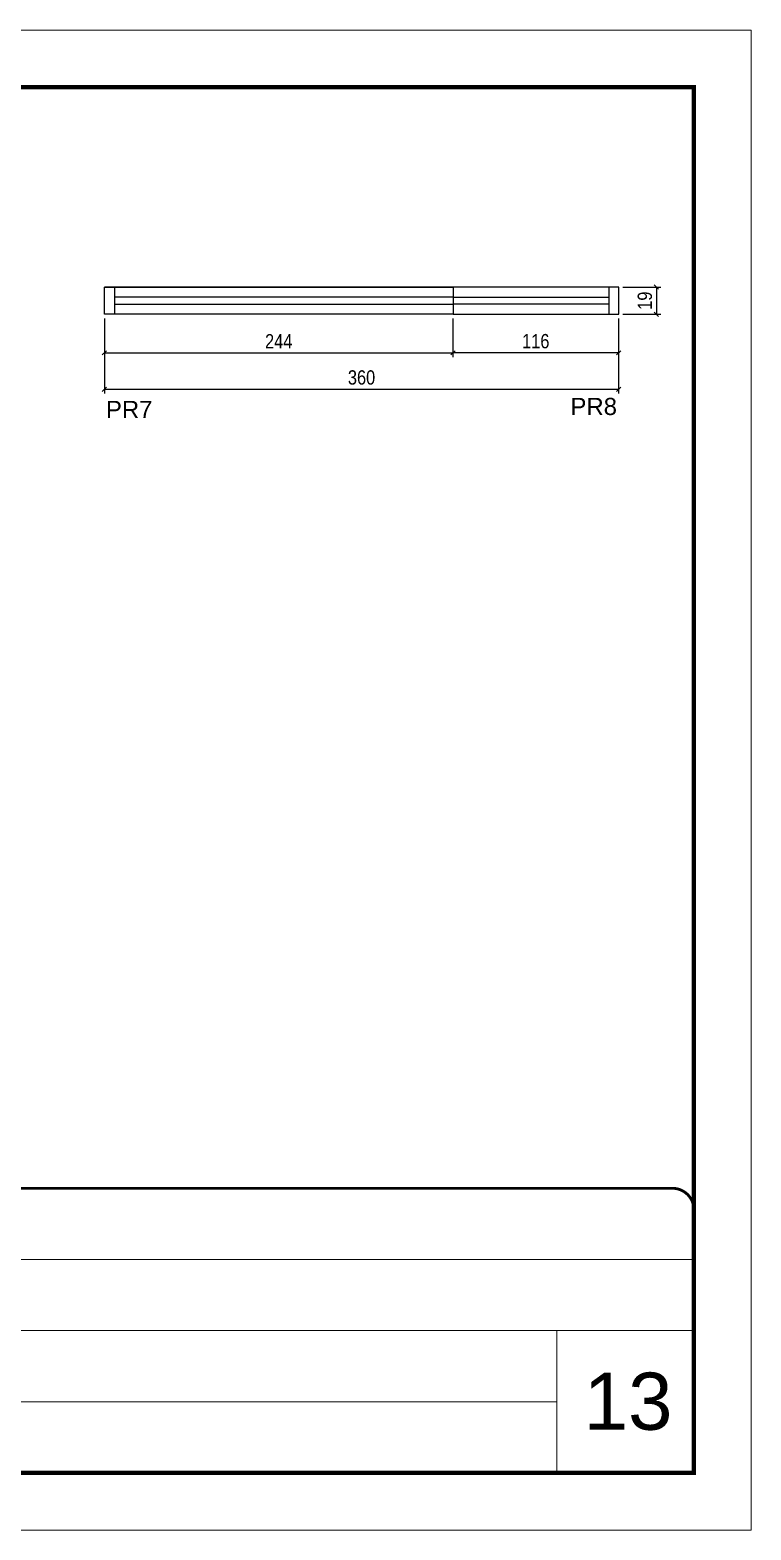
# Model space of a CAD drawing. Extents: x 2815 to 9069, y 548 to 5044.
# Drawn here: x 3796 to 4300, y 548 to 1598 of the extents above; entities that cross this region are included whole.
import ezdxf

# ---------------------------------------------------------------- set-up
doc = ezdxf.new("R2010")
doc.units = 0
doc.linetypes.add('CONTINUO', pattern=[0])
doc.linetypes.add('DASHED', pattern=[0.75, 0.5, -0.25])
for name, color, linetype in [('5', 5, 'Continuous'), ('COTA', 241, 'Continuous'), ('Painéis', 200, 'Continuous'), ('SARR_2.2x7', 40, 'Continuous')]:
    doc.layers.add(name, color=color, linetype=linetype)
for name, color, linetype, lineweight in [('CARIMBO', 255, 'Continuous', 9), ('Folhas', 255, 'Continuous', 9), ('Romaneio', 3, 'Continuous', 13), ('SARRAFO DE PRESSAO', 251, 'DASHED', 9)]:
    doc.layers.add(name, color=color, linetype=linetype, lineweight=lineweight)
doc.styles.add('ARIAL', font='arial.ttf')
doc.styles.add('COTA TECNICA-50', font='techl___.ttf', dxfattribs={"height": 10})
doc.styles.get("Standard").update_dxf_attribs({"font": 'arial.ttf'})
doc.dimstyles.new('COTA PAINEL-50', dxfattribs={"dimtxt": 10, "dimasz": 3, "dimexe": 3, "dimexo": 3, "dimgap": 3, "dimtad": 1, "dimdec": 1, "dimzin": 12, "dimdsep": 46, "dimtxsty": 'COTA TECNICA-50', "dimblk1": 'OBLIQUE', "dimblk2": 'OBLIQUE', "dimsah": 1, "dimcen": 0.9, "dimclrd": 4, "dimclre": 4, "dimclrt": 240, "dimadec": 1, "dimazin": 3, "dimtfac": 1, "dimtdec": 1, "dimtmove": 0, "dimatfit": 3, "dimfxl": 1, "dimtolj": 1, "dimtzin": 12, "dimarcsym": 0})

# ---------------------------------------------------------------- blocks, each defined once
blk = doc.blocks.new('9999999999')
at = {"color": 30, "linetype": 'CONTINUO'}
for p, q in [((98564.6, 34379.6), (99584, 34379.6)), ((98564.6, 34329.8), (99488, 34329.8)), ((99584, 34329.8), (99488, 34329.8)), ((99488, 34329.8), (99488, 34230.2)), ((98564.6, 34280), (99488, 34280))]:
    blk.add_line(p, q, dxfattribs=at)
at = {"color": 30, "linetype": 'CONTINUO', "const_width": 2}
blk.add_lwpolyline([(99584, 34230.2), (99584, 34414.4, 0.414214), (99569, 34429.4), (98229, 34429.4, 0.414214), (98214, 34414.4), (98214, 34245.2, 0.414214), (98229, 34230.2), (99584, 34230.2)], format="xyb", dxfattribs=at)
at = {"layer": 'Folhas'}
blk.add_lwpolyline([(98139, 34190.2), (99624, 34190.2), (99624, 35240.2), (98139, 35240.2)], close=True, dxfattribs=at)
at = {"layer": 'Folhas', "color": 30, "const_width": 3}
blk.add_lwpolyline([(98214, 34230.2), (99584, 34230.2), (99584, 35200.2), (98214, 35200.2)], close=True, dxfattribs=at)
blk = doc.blocks.new('_Oblique')
at = {"color": 0, "linetype": 'ByBlock', "lineweight": -2}
blk.add_line((-0.5, -0.5), (0.5, 0.5), dxfattribs=at)
blk = doc.blocks.new('*D175')
at = {"layer": 'COTA', "color": 4, "linetype": 'ByBlock', "lineweight": -2, "transparency": 16777216}
for p, q in [((4091.8, 1395.8), (4091.8, 1368.8)), ((4207.8, 1395.8), (4207.8, 1368.8)), ((4207.8, 1371.8), (4091.8, 1371.8))]:
    blk.add_line(p, q, dxfattribs=at)
at = {"layer": 'Defpoints', "color": 0, "linetype": 'ByBlock', "transparency": 16777216}
for p in [(4091.8, 1398.8), (4207.8, 1398.8), (4091.8, 1371.8)]:
    blk.add_point(p, dxfattribs=at)
at = {"layer": 'COTA', "color": 4, "linetype": 'ByBlock', "lineweight": -2, "transparency": 16777216, "xscale": 3, "yscale": 3, "zscale": 3, "rotation": 180}
blk.add_blockref('_Oblique', (4091.8, 1371.8), dxfattribs=at)
at = {"layer": 'COTA', "color": 4, "linetype": 'ByBlock', "lineweight": -2, "transparency": 16777216, "xscale": 3, "yscale": 3, "zscale": 3}
blk.add_blockref('_Oblique', (4207.8, 1371.8), dxfattribs=at)
at = {"layer": 'COTA', "color": 240, "linetype": 'ByBlock', "transparency": 16777216, "insert": (4149.8, 1379.9), "char_height": 10, "attachment_point": 5, "style": 'COTA TECNICA-50'}
blk.add_mtext('\\A1;116', dxfattribs=at)
blk = doc.blocks.new('*D176')
at = {"layer": 'COTA', "color": 4, "linetype": 'ByBlock', "lineweight": -2, "transparency": 16777216}
for p, q in [((3847.8, 1395.8), (3847.8, 1368.8)), ((4091.8, 1395.8), (4091.8, 1368.8)), ((3847.8, 1371.8), (4091.8, 1371.8))]:
    blk.add_line(p, q, dxfattribs=at)
at = {"layer": 'Defpoints', "color": 0, "linetype": 'ByBlock', "transparency": 16777216}
for p in [(3847.8, 1398.8), (4091.8, 1398.8), (4091.8, 1371.8)]:
    blk.add_point(p, dxfattribs=at)
at = {"layer": 'COTA', "color": 4, "linetype": 'ByBlock', "lineweight": -2, "transparency": 16777216, "xscale": 3, "yscale": 3, "zscale": 3, "rotation": 180}
blk.add_blockref('_Oblique', (3847.8, 1371.8), dxfattribs=at)
at = {"layer": 'COTA', "color": 4, "linetype": 'ByBlock', "lineweight": -2, "transparency": 16777216, "xscale": 3, "yscale": 3, "zscale": 3}
blk.add_blockref('_Oblique', (4091.8, 1371.8), dxfattribs=at)
at = {"layer": 'COTA', "color": 240, "linetype": 'ByBlock', "transparency": 16777216, "insert": (3969.8, 1379.9), "char_height": 10, "attachment_point": 5, "style": 'COTA TECNICA-50'}
blk.add_mtext('\\A1;244', dxfattribs=at)
blk = doc.blocks.new('*D177')
at = {"layer": 'Defpoints', "color": 0, "linetype": 'ByBlock', "transparency": 16777216}
for p in [(4207.8, 1417.8), (4207.8, 1398.8), (4234.3, 1398.8)]:
    blk.add_point(p, dxfattribs=at)
at = {"layer": 'Romaneio', "color": 4, "linetype": 'ByBlock', "lineweight": -2, "transparency": 16777216}
for p, q in [((4210.8, 1417.8), (4237.3, 1417.8)), ((4234.3, 1417.8), (4234.3, 1398.8)), ((4210.8, 1398.8), (4237.3, 1398.8))]:
    blk.add_line(p, q, dxfattribs=at)
at = {"layer": 'Romaneio', "color": 4, "linetype": 'ByBlock', "lineweight": -2, "transparency": 16777216, "xscale": 3, "yscale": 3, "zscale": 3}
for p, rotation in [((4234.3, 1417.8), 90), ((4234.3, 1398.8), 270)]:
    blk.add_blockref('_Oblique', p, dxfattribs=dict(at, rotation=rotation))
at = {"layer": 'Romaneio', "color": 240, "linetype": 'ByBlock', "transparency": 16777216, "insert": (4226.2, 1408.3), "char_height": 10, "attachment_point": 5, "rotation": 90, "style": 'COTA TECNICA-50'}
blk.add_mtext('\\A1;19', dxfattribs=at)
blk = doc.blocks.new('*D178')
at = {"layer": 'Defpoints', "color": 0, "linetype": 'ByBlock', "transparency": 16777216}
for p in [(3847.8, 1398.8), (4207.8, 1398.8), (4207.8, 1346.3)]:
    blk.add_point(p, dxfattribs=at)
at = {"layer": 'Romaneio', "color": 4, "linetype": 'ByBlock', "lineweight": -2, "transparency": 16777216}
for p, q in [((3847.8, 1395.8), (3847.8, 1343.3)), ((4207.8, 1395.8), (4207.8, 1343.3)), ((3847.8, 1346.3), (4207.8, 1346.3))]:
    blk.add_line(p, q, dxfattribs=at)
at = {"layer": 'Romaneio', "color": 4, "linetype": 'ByBlock', "lineweight": -2, "transparency": 16777216, "xscale": 3, "yscale": 3, "zscale": 3, "rotation": 180}
blk.add_blockref('_Oblique', (3847.8, 1346.3), dxfattribs=at)
at = {"layer": 'Romaneio', "color": 4, "linetype": 'ByBlock', "lineweight": -2, "transparency": 16777216, "xscale": 3, "yscale": 3, "zscale": 3}
blk.add_blockref('_Oblique', (4207.8, 1346.3), dxfattribs=at)
at = {"layer": 'Romaneio', "color": 240, "linetype": 'ByBlock', "transparency": 16777216, "insert": (4027.8, 1354.5), "char_height": 10, "attachment_point": 5, "style": 'COTA TECNICA-50'}
blk.add_mtext('\\A1;360', dxfattribs=at)

msp = doc.modelspace()

# ---------------------------------------------------------------- linework, layer by layer
at = {"layer": 'Painéis', "linetype": 'Continuous'}
msp.add_lwpolyline([(4091.85, 1417.81), (4091.85, 1398.81), (4207.85, 1398.81), (4207.85, 1417.81), (3847.85, 1417.81)], dxfattribs=at)
msp.add_lwpolyline([(3847.85, 1417.81), (4091.85, 1417.81), (4091.85, 1398.81), (3847.85, 1398.81)], close=True, dxfattribs=at)
at = {"layer": 'SARR_2.2x7', "linetype": 'Continuous'}
for p, q in [((3854.85, 1417.81), (3854.85, 1398.81)), ((4200.85, 1417.81), (4200.85, 1398.81)), ((4091.85, 1410.81), (3854.85, 1410.81)), ((4091.85, 1410.81), (4200.85, 1410.81)), ((3854.85, 1405.81), (4091.85, 1405.81)), ((4200.85, 1405.81), (4091.85, 1405.81))]:
    msp.add_line(p, q, dxfattribs=at)

# ---------------------------------------------------------------- block references
at = {"layer": 'SARRAFO DE PRESSAO', "color": 6, "linetype": 'ByBlock'}
msp.add_blockref('9999999999', (-95323.49, -33642.42), dxfattribs=at)

# ---------------------------------------------------------------- texts
at = {"layer": '5', "linetype": 'Continuous'}
for s, p in [('PR7', (3848.83, 1326.19)), ('PR8', (4174.06, 1328.28))]:
    msp.add_text(s, height=12, rotation=359.99996, dxfattribs=at).set_placement(p)
at = {"layer": 'CARIMBO', "style": 'ARIAL'}
msp.add_text('13', height=40, dxfattribs=at).set_placement((4183.35, 617.93))

# ---------------------------------------------------------------- dimensions: what is measured, and where the dimension line sits
at = {"layer": 'COTA', "linetype": 'ByBlock'}
dim = msp.add_aligned_dim(p1=(3847.85, 1398.81), p2=(4091.85, 1398.81), distance=-27.03, dimstyle='COTA PAINEL-50', override={"dimarcsym": 1}, dxfattribs=at)
dim.commit()
dim.dimension.update_dxf_attribs({"geometry": '*D176', "text_midpoint": (3969.85, 1379.86)})
dim = msp.add_linear_dim(base=(4091.85, 1371.79), p1=(4207.85, 1398.81), p2=(4091.85, 1398.81), dimstyle='COTA PAINEL-50', override={"dimarcsym": 1}, dxfattribs=at)
dim.commit()
dim.dimension.update_dxf_attribs({"geometry": '*D175', "text_midpoint": (4149.85, 1379.89)})
at = {"layer": 'Romaneio', "linetype": 'ByBlock'}
dim = msp.add_linear_dim(base=(4234.28, 1398.81), p1=(4207.85, 1417.81), p2=(4207.85, 1398.81), angle=90, dimstyle='COTA PAINEL-50', override={"dimarcsym": 1}, dxfattribs=at)
dim.commit()
dim.dimension.update_dxf_attribs({"geometry": '*D177', "text_midpoint": (4226.19, 1408.31)})
dim = msp.add_linear_dim(base=(4207.85, 1346.29), p1=(3847.85, 1398.81), p2=(4207.85, 1398.81), dimstyle='COTA PAINEL-50', override={"dimarcsym": 1}, dxfattribs=at)
dim.commit()
dim.dimension.update_dxf_attribs({"geometry": '*D178', "text_midpoint": (4027.85, 1354.51)})

doc.saveas('drawing.dxf')
